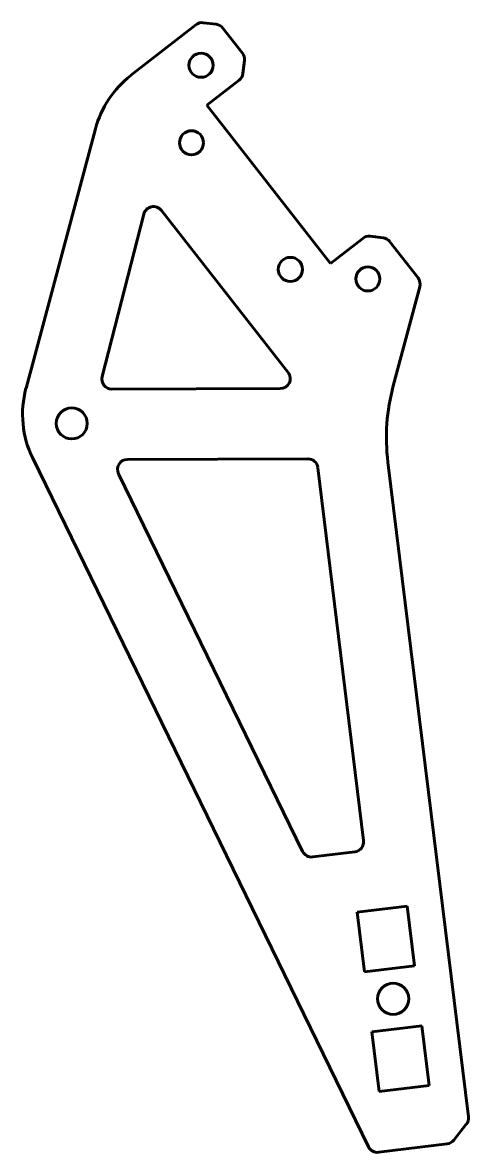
# Model space of a CAD drawing. Header units: millimetres. Extents: x -34 to 10, y -87 to 26.
import ezdxf

# ---------------------------------------------------------------- set-up
doc = ezdxf.new("R2010")
doc.units = ezdxf.units.MM
doc.linetypes.add('K5LT_BASIC', pattern=[0])

msp = doc.modelspace()

# ---------------------------------------------------------------- linework, layer by layer
at = {"color": 5, "linetype": 'K5LT_BASIC', "lineweight": 60, "true_color": 0x0000ff}
for p, q in [((-17.13, 25.32), (-23.63, 20.25)), ((-15.11, 25.37), (-16.4, 25.52)), ((-12.49, 22.49), (-14.45, 24.99)), ((-12.45, 20.47), (-12.29, 21.75)), ((-16.04, 17.29), (-12.82, 19.8)), ((-3.73, 1.53), (-16.04, 17.29)), ((-27.13, 14.95), (-34.05, -10.89)), ((-7.95, -9.31), (-20.56, 6.82)), ((-22.32, 6.46), (-26.47, -9.73)), ((-0.51, 4.04), (-3.73, 1.53)), ((1.51, 4.09), (0.23, 4.25)), ((5, 0.1), (2.18, 3.71)), ((2.53, -10.64), (5.18, -0.78)), ((-25.5, -10.97), (-8.74, -10.93)), ((-33.38, -17.86), (0.06, -86.44)), ((-5.98, -17.92), (-23.94, -17.97)), ((-0.42, -55.95), (-4.98, -18.8)), ((10.01, -83.47), (2, -18.26)), ((-24.84, -19.41), (-6.5, -57.02)), ((-5.48, -57.57), (-1.29, -57.06)), ((3.9, -62.47), (-1.06, -63.08)), ((4.64, -68.42), (3.9, -62.47)), ((-1.06, -63.08), (-0.33, -69.03)), ((-0.33, -69.03), (4.64, -68.42)), ((5.37, -74.38), (0.4, -74.99)), ((0.4, -74.99), (1.13, -80.94)), ((6.1, -80.33), (5.37, -74.38)), ((1.13, -80.94), (6.1, -80.33)), ((8.57, -85.78), (9.8, -84.2)), ((1.09, -86.99), (7.91, -86.16))]:
    msp.add_line(p, q, dxfattribs=at)
for centre, radius in [((-16.62, 21.28), 1.2), ((-17.57, 13.56), 1.2), ((-7.72, 0.95), 1.2), ((0, 0), 1.2), ((-29.5, -14.39), 1.55), ((2.52, -71.7), 1.55)]:
    msp.add_circle(centre, radius, dxfattribs=at)
for centre, radius, start, end in [((-16.52, 24.53), 1, 83, 128), ((-15.24, 24.37), 1, 38, 83), ((-13.28, 21.87), 1, 353, 38), ((-13.44, 20.59), 1, 308, 353), ((-17.47, 12.37), 10, 128, 165), ((-21.35, 6.21), 1, 38, 165.5964), ((0.1, 3.25), 1, 83, 128), ((1.39, 3.1), 1, 38, 83), ((4.21, -0.52), 1, 345, 38), ((-25.5, -9.97), 1, 165.5964, 270.1611), ((-8.74, -9.93), 1, 270.1611, 38), ((-24.4, -13.48), 10, 165, 206), ((21.85, -15.82), 20, 165, 187), ((-23.94, -18.97), 1, 90.1611, 206), ((-5.98, -18.92), 1, 7, 90.1611), ((-1.42, -56.07), 1, 277, 7), ((-5.6, -56.58), 1, 206, 277), ((9.02, -83.59), 1, 322, 7), ((0.96, -86), 1, 206, 277), ((7.78, -85.16), 1, 277, 322)]:
    msp.add_arc(centre, radius, start, end, dxfattribs=at)

doc.saveas('drawing.dxf')
